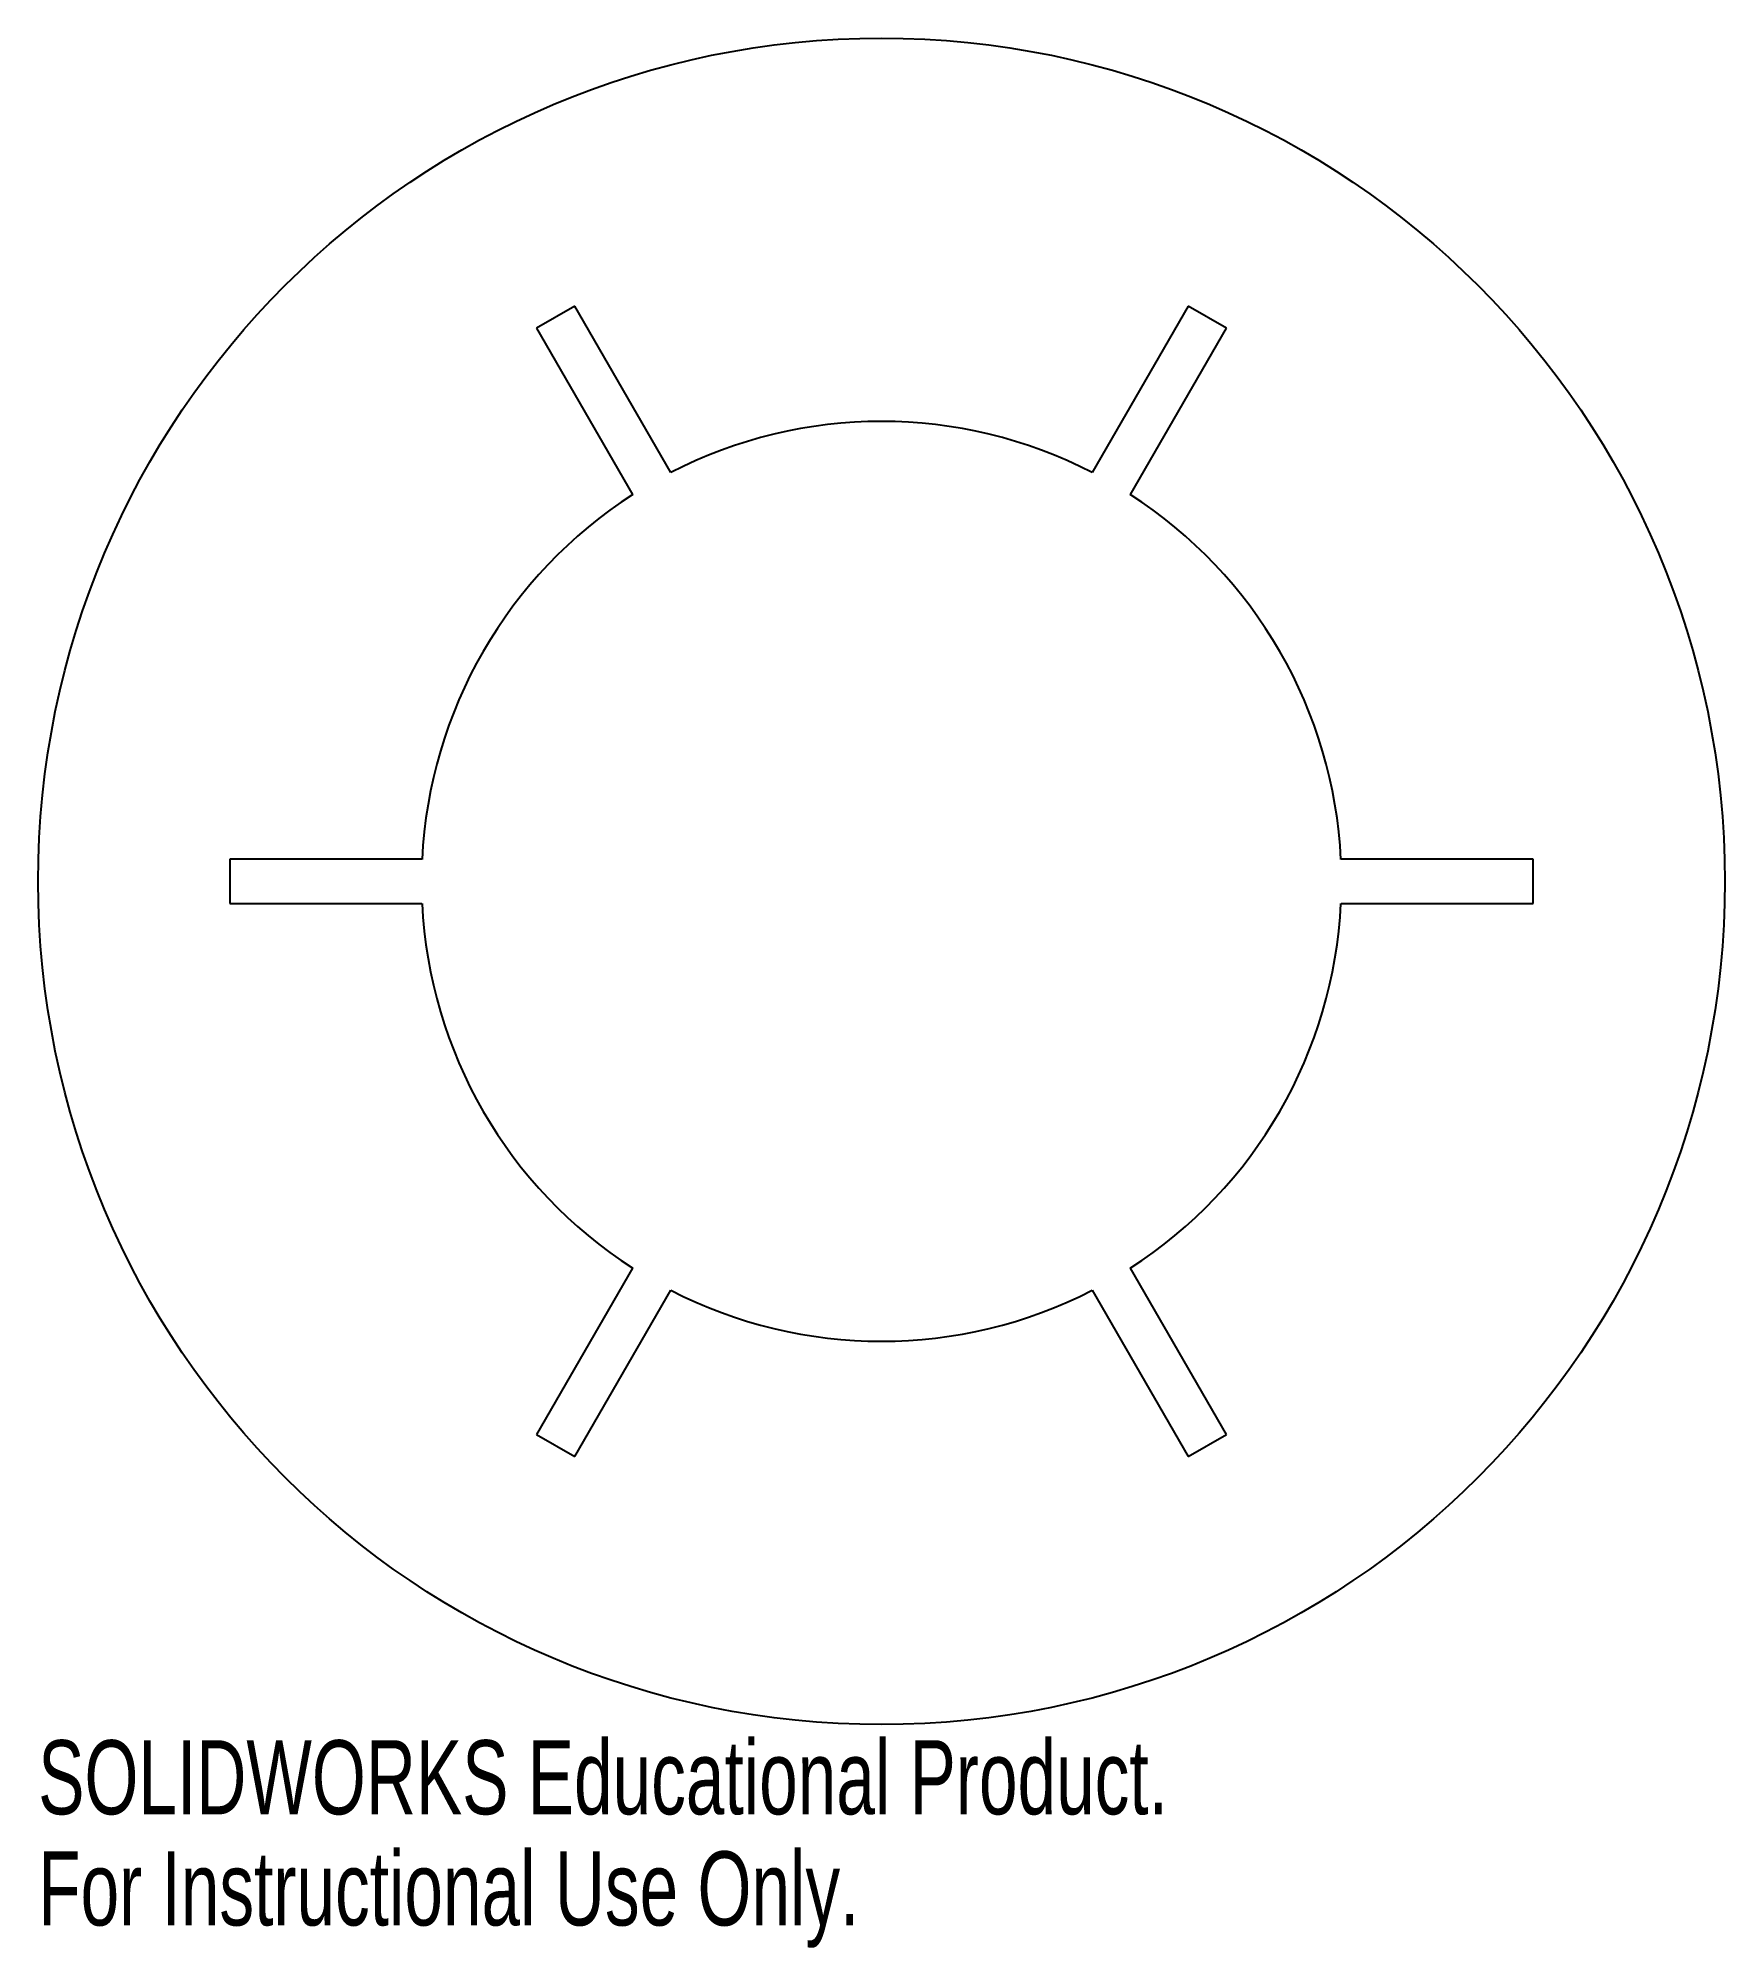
# Model space of a CAD drawing. Header units: millimetres. Extents: x -55 to 55, y -70 to 55.
import ezdxf

# ---------------------------------------------------------------- set-up
doc = ezdxf.new("R2010")
doc.units = ezdxf.units.MM
doc.styles.add('SLDTEXTSTYLE0', font='TXT', dxfattribs={"width": 0.7})

msp = doc.modelspace()

# ---------------------------------------------------------------- linework, layer by layer
at = {"color": 7, "linetype": 'Continuous', "lineweight": 25}
for p, q in [((-20.01, 37.52), (-22.49, 36.09)), ((-13.74, 26.67), (-20.01, 37.52)), ((20.01, 37.52), (13.74, 26.67)), ((22.49, 36.09), (20.01, 37.52)), ((-22.49, 36.09), (-16.23, 25.23)), ((16.23, 25.23), (22.49, 36.09)), ((-42.5, 1.44), (-42.5, -1.44)), ((-29.97, 1.44), (-42.5, 1.44)), ((42.5, 1.44), (29.97, 1.44)), ((42.5, -1.44), (42.5, 1.44)), ((-42.5, -1.44), (-29.97, -1.44)), ((29.97, -1.44), (42.5, -1.44)), ((-16.23, -25.23), (-22.49, -36.09)), ((22.49, -36.09), (16.23, -25.23)), ((-20.01, -37.52), (-13.74, -26.67)), ((13.74, -26.67), (20.01, -37.52)), ((-22.49, -36.09), (-20.01, -37.52)), ((20.01, -37.52), (22.49, -36.09))]:
    msp.add_line(p, q, dxfattribs=at)
msp.add_circle((0, 0), 55, dxfattribs=at)
for start, end in [(62.7417, 117.2583), (122.7417, 177.2583), (2.7417, 57.2583), (182.7417, 237.2583), (302.7417, 357.2583), (242.7417, 297.2583)]:
    msp.add_arc((0, 0), 30, start, end, dxfattribs=at)

# ---------------------------------------------------------------- texts
at = {"color": 7, "linetype": 'Continuous', "char_height": 4.8336, "attachment_point": 1, "style": 'SLDTEXTSTYLE0'}
for s, insert in [('SOLIDWORKS Educational Product.', (-55, -56.02)), ('For Instructional Use Only.', (-55, -63.27))]:
    msp.add_mtext(s, dxfattribs=dict(at, insert=insert))

doc.saveas('drawing.dxf')
